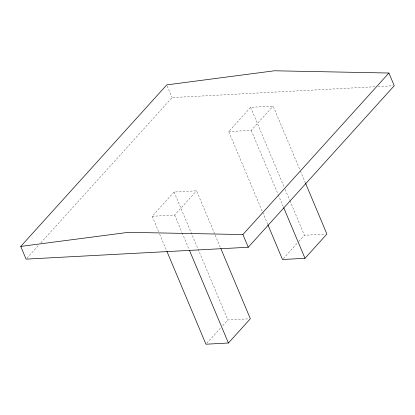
<?xml version="1.0" encoding="UTF-8"?>
<svg xmlns="http://www.w3.org/2000/svg" width="415" height="415" viewBox="0 0 415 415"><rect width="100%" height="100%" fill="white"/><g stroke="black" fill="none" stroke-linecap="round" stroke-linejoin="round"><path stroke-width="0.31" stroke-dasharray="2.08 1.56" d="M26.959 258.166L39.124 244.705M40.862 242.785L172.09 97.592L374.875 86.756M158.655 231.757L152.155 216.282L174.077 192.026L196.57 190.822L220.583 247.947M267.737 224.401L228.717 131.576L250.639 107.319L273.132 106.121L300.144 170.383M152.155 216.282L174.642 215.079L196.57 190.822M228.717 131.576L251.205 130.377L273.132 106.121M206.789 343.267L220.977 327.57M222.699 325.666L227.856 319.96L249.062 318.824M283.352 258.561L298.401 241.914M298.826 241.437L304.418 235.253L324.981 234.153M378.107 86.585L392.958 85.791M300.393 170.975L305.399 182.88M250.639 107.319L284.156 187.056M285.157 189.437L289.66 200.144M289.909 200.741L304.418 235.253M251.205 130.377L277.972 194.044M278.221 194.64L283.471 207.137M167.24 86.045L172.09 97.592M174.077 192.026L227.856 319.96M174.642 215.079L181.9 232.338M182.149 232.934L189.152 249.591M159.656 234.133L166.659 250.795"/><path stroke-width="0.62" d="M20.75 246.427L166.752 84.893L274.398 70.783L388.912 73.019L394.25 85.718L248.248 247.257L26.088 259.131L20.75 246.427L128.396 232.322L242.91 234.558L388.912 73.019M166.913 251.391L205.933 344.217L228.421 343.013L250.349 318.756L220.832 248.544M267.986 224.997L282.49 259.51L304.983 258.306L326.906 234.05L305.648 183.472M283.725 207.728L304.983 258.306M242.91 234.558L248.248 247.257M189.401 250.188L228.421 343.013"/></g></svg>
